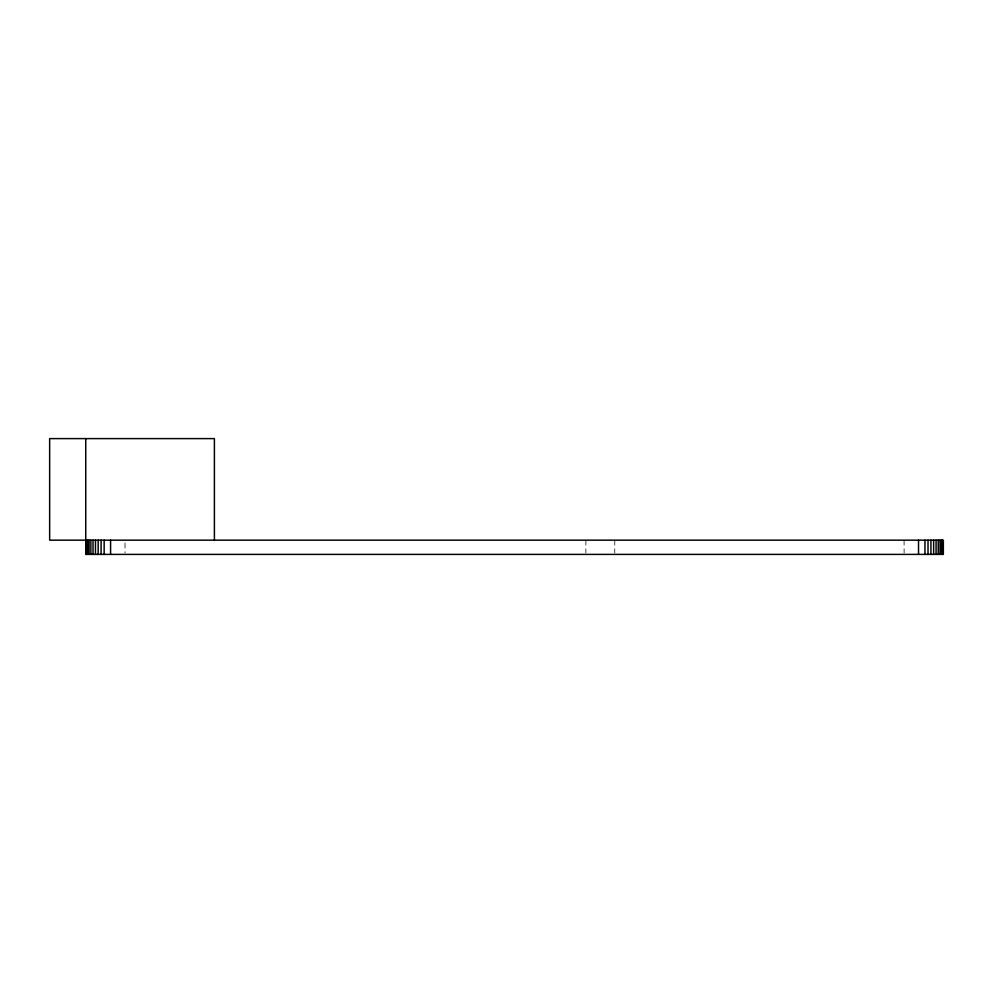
<?xml version="1.0" encoding="UTF-8"?>
<svg xmlns="http://www.w3.org/2000/svg" width="993" height="993" viewBox="0 0 993 993"><rect width="100%" height="100%" fill="white"/><g stroke="black" fill="none" stroke-linecap="round" stroke-linejoin="round"><path stroke-width="0.74" stroke-dasharray="4.96 3.72" d="M904.077 540.167L904.114 552.964M614.754 540.167L614.754 552.964M585.882 540.167L585.87 552.964M125.006 543.01L125.031 552.964"/><path stroke-width="1.49" d="M942.506 540.167L942.506 554.392M941.463 540.167L941.463 554.392M940.023 540.167L940.023 554.392M938.224 540.167L938.224 554.392M936.076 540.167L936.076 554.392M933.643 540.167L933.643 554.392M930.938 540.167L930.938 554.392M928.021 540.167L928.021 554.392M924.955 540.167L924.955 554.392M918.525 540.167L918.525 554.392M214.401 540.167L214.401 438.608L49.65 438.608L49.65 540.167L943.35 540.167L943.35 554.392L85.758 554.392L85.758 438.608M110.583 540.167L110.583 554.392M104.153 540.167L104.153 554.392M101.087 540.167L101.087 554.392M98.17 540.167L98.17 554.392M95.477 540.167L95.477 554.392M93.032 540.167L93.032 554.392M90.884 540.167L90.884 554.392M89.085 540.167L89.085 554.392M87.645 540.167L87.645 554.392M86.602 540.167L86.602 554.392"/></g></svg>
